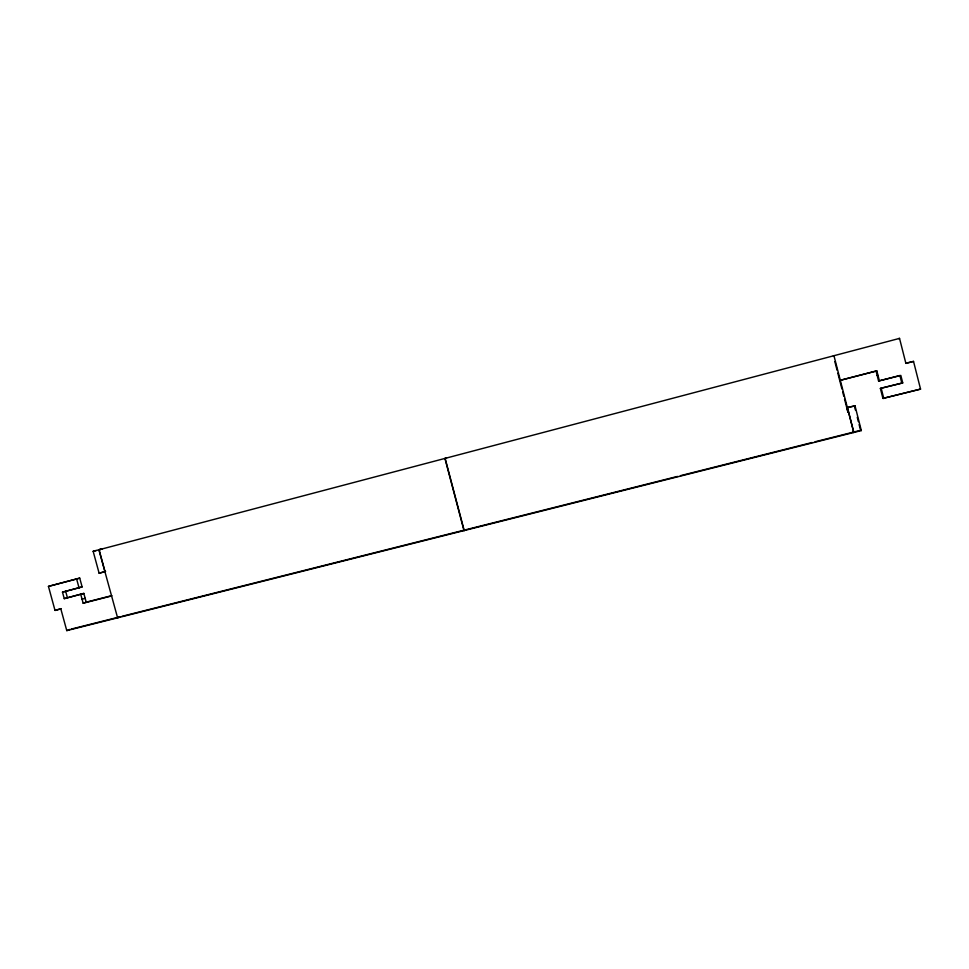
<?xml version="1.0" encoding="UTF-8"?>
<svg xmlns="http://www.w3.org/2000/svg" width="969" height="969" viewBox="0 0 969 969"><rect width="100%" height="100%" fill="white"/><g stroke="black" fill="none" stroke-linecap="round" stroke-linejoin="round"><path stroke-width="1.45" d="M465.52 529.813L463.994 530.6L444.928 458.422L446.552 457.998M80.766 594.409L83.164 603.227L86.217 602.173L83.819 593.403L64.257 598.648L62.476 592.156L82.123 586.899L79.724 578.118L48.45 586.39L55.015 610.422L60.841 608.932L66.764 630.613L69.877 629.438M55.015 610.422L61.083 608.605M82.099 599.314L85.151 598.285M64.257 598.648L83.819 593.403M62.476 592.156L82.123 586.899M96.173 550.513L93.157 551.313L99.117 573.212L105.633 571.383M48.45 586.39L79.724 578.118M71.318 629.075L120.495 616.696L117.6 617.822L98.899 549.798L101.89 549.011M98.899 549.798L899.535 338.387L905.882 363.387L913.525 361.401L920.55 389.102L882.929 398.416L880.373 388.412L902.733 382.912L900.843 375.451L878.58 381.011L876.037 370.994L839.893 380.405L876.86 370.933L879.428 380.987M93.157 551.313L102.072 548.963L99.08 549.75L105.04 571.674L99.117 573.212M906.16 363.169L913.525 361.401M898.578 338.641L899.535 338.387M878.58 381.011L899.886 375.5L901.764 382.912M880.373 388.412L902.733 382.912M833.352 355.853L834.188 355.635M86.217 602.173L111.738 595.644M847.96 411.982L846.845 407.646L855.021 405.854L861.32 430.575L66.764 630.613M882.929 398.416L920.55 389.102M83.164 603.227L111.653 595.935M846.845 407.646L855.021 405.854M859.333 430.636L815.062 441.779M121.973 616.332L677.501 476.421M680.432 475.682L812.131 442.518M876.037 370.994L876.86 370.933M877.163 375.439L877.999 375.391M861.32 430.575L860.581 430.321L859.103 424.543M76.648 579.05L79.046 587.88M65.626 591.175L67.382 597.631M445.134 458.373L464.212 530.552M833.946 355.696L853.798 432.465L853.108 432.198L853.798 432.465L847.512 407.767M834.842 361.619L837.083 370.255M837.822 373.138L841.928 388.981M842.667 391.864L843.793 396.188M844.532 399.071L847.887 412.031M881.233 388.436L883.789 398.501M854.319 405.732L855.421 410.081M857.262 417.312L858.364 421.648"/></g></svg>
